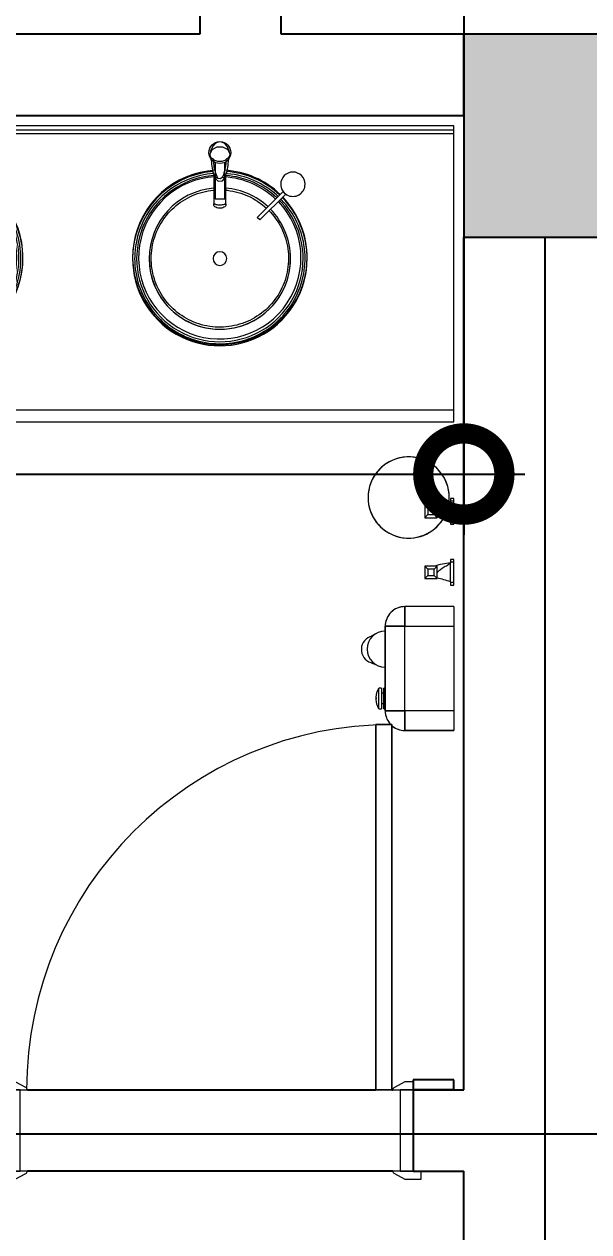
# Model space of a CAD drawing. Header units: metres. Extents: x 15.7 to 112.1, y 4.7 to 71.5.
# Drawn here: x 55.311 to 56.702, y 47.098 to 50.072 of the extents above; entities that cross this region are included whole.
import ezdxf

# ---------------------------------------------------------------- set-up
doc = ezdxf.new("R2010")
doc.units = ezdxf.units.M
doc.layers.get('0').update_dxf_attribs({"color": 3})
doc.layers.add('00', color=252, linetype='Continuous')
for name, color, linetype, lineweight in [('A-BERG', 1, 'Continuous', 9), ('A-DIM', 7, 'Continuous', 5), ('A-DOOR', 5, 'Continuous', 5), ('A-EQPM', 6, 'Continuous', 9), ('A-FIXT', 1, 'Continuous', 9), ('A-FURN', 1, 'Continuous', 9), ('M-EQPT', 1, 'Continuous', 9)]:
    doc.layers.add(name, color=color, linetype=linetype, lineweight=lineweight)
doc.styles.add('Calibri', font='calibri.ttf', dxfattribs={"height": 0.212639})
doc.dimstyles.new('ECG_Dimn-Detl-100', dxfattribs={"dimscale": 0.3048, "dimtxt": 0.25, "dimasz": 1.312336, "dimexe": 0.492126, "dimexo": 0.0625, "dimgap": 0, "dimtad": 1, "dimdec": 0, "dimlfac": 1000, "dimzin": 0, "dimdsep": 46, "dimtxsty": 'Calibri', "dimblk1": 'DOTSMALL', "dimblk2": 'DOTSMALL', "dimsah": 1, "dimcen": 0.09, "dimdle": 0.492126, "dimazin": 0, "dimtfac": 1, "dimtdec": 4, "dimtix": 1, "dimtmove": 0, "dimatfit": 3, "dimfxl": 0.492126, "dimfxlon": 1, "dimtvp": 1, "dimtolj": 1, "dimtzin": 0, "dimarcsym": 2})

# ---------------------------------------------------------------- blocks, each defined once
blk = doc.blocks.new('ECG_Sink with Soap Dispenser - H- HAND RINSE SET-2485049-GROUND FLOOR PLAN')
at = {"layer": 'A-FIXT'}
for p, q in [((0.1109, 0.3433), (0.1109, 0.3383)), ((0.1112, 0.3415), (0.1109, 0.3433)), ((0.1109, 0.3383), (0.1109, 0.2669)), ((0.1139, 0.3289), (0.1139, 0.2391)), ((0.1379, 0.3289), (0.1139, 0.3289)), ((0.1379, 0.2391), (0.1379, 0.3289)), ((0.1409, 0.3433), (0.1406, 0.3415)), ((0.1409, 0.3383), (0.1409, 0.3433)), ((0.1409, 0.2669), (0.1409, 0.3383)), ((0.1202, 0.2765), (0.1201, 0.2769)), ((0.1315, 0.2767), (0.1316, 0.2771)), ((0.1109, 0.2469), (0.1109, 0.2421)), ((0.1021, 0.2132), (0.1075, 0.2009)), ((0.1109, 0.233), (0.1108, 0.234)), ((0.1109, 0.2344), (0.1109, 0.2331)), ((0.1409, 0.2331), (0.1409, 0.2344)), ((0.141, 0.234), (0.141, 0.233)), ((0.1443, 0.2009), (0.1497, 0.2132))]:
    blk.add_line(p, q, dxfattribs=at)
at = {"layer": 'A-FIXT', "flags": 128}
for points in [[(0.3358, 0.4759), (0.3356, 0.4843), (0.3351, 0.4927), (0.3343, 0.501), (0.3331, 0.5093), (0.3316, 0.5176), (0.3298, 0.5258), (0.3276, 0.5339), (0.3251, 0.5419), (0.3223, 0.5498), (0.3192, 0.5576), (0.3158, 0.5653), (0.3121, 0.5728), (0.308, 0.5802), (0.3037, 0.5874), (0.2991, 0.5944), (0.2942, 0.6012), (0.2891, 0.6079), (0.2837, 0.6143), (0.278, 0.6205), (0.2721, 0.6264), (0.266, 0.6322), (0.2596, 0.6376), (0.253, 0.6429), (0.2463, 0.6478), (0.2393, 0.6525), (0.2321, 0.6569), (0.2248, 0.661), (0.2173, 0.6648), (0.2097, 0.6683), (0.202, 0.6715), (0.1941, 0.6744), (0.1861, 0.6769), (0.178, 0.6792), (0.1698, 0.6811), (0.1616, 0.6827), (0.1533, 0.684), (0.1449, 0.6849), (0.1366, 0.6855), (0.1282, 0.6857), (0.1198, 0.6857), (0.1114, 0.6853), (0.103, 0.6845), (0.0947, 0.6834), (0.0864, 0.682), (0.0782, 0.6803), (0.0701, 0.6782), (0.0621, 0.6758), (0.0541, 0.6731), (0.0463, 0.6701), (0.0386, 0.6667), (0.031, 0.6631), (0.0236, 0.6591), (0.0164, 0.6549), (0.0093, 0.6504), (0.0024, 0.6456), (-0.0043, 0.6405), (-0.0108, 0.6352), (-0.017, 0.6296), (-0.023, 0.6237), (-0.0288, 0.6177), (-0.0344, 0.6114), (-0.0397, 0.6048), (-0.0447, 0.5981), (-0.0494, 0.5912), (-0.0539, 0.5841), (-0.0581, 0.5768), (-0.062, 0.5694), (-0.0656, 0.5618), (-0.0689, 0.5541), (-0.0718, 0.5462), (-0.0745, 0.5382), (-0.0768, 0.5302), (-0.0788, 0.522), (-0.0805, 0.5138), (-0.0818, 0.5055), (-0.0829, 0.4972), (-0.0835, 0.4888), (-0.0839, 0.4804), (-0.0839, 0.4759)], [(-0.0431, 0.4759), (-0.043, 0.4827), (-0.0426, 0.4894), (-0.0419, 0.4961), (-0.041, 0.5028), (-0.0398, 0.5095), (-0.0383, 0.5161), (-0.0366, 0.5226), (-0.0346, 0.5291), (-0.0323, 0.5355), (-0.0298, 0.5417), (-0.027, 0.5479), (-0.024, 0.554), (-0.0208, 0.5599), (-0.0173, 0.5657), (-0.0136, 0.5714), (-0.0097, 0.5769), (-0.0055, 0.5822), (-0.0012, 0.5874), (0.0034, 0.5924), (0.0081, 0.5972), (0.0131, 0.6018), (0.0182, 0.6062), (0.0235, 0.6104), (0.029, 0.6144), (0.0346, 0.6182), (0.0403, 0.6217), (0.0462, 0.625), (0.0523, 0.6281), (0.0584, 0.6309), (0.0647, 0.6335), (0.071, 0.6358), (0.0774, 0.6379), (0.084, 0.6397), (0.0905, 0.6412), (0.0972, 0.6425), (0.1039, 0.6435), (0.1106, 0.6443), (0.1173, 0.6447), (0.1241, 0.645), (0.1308, 0.6449), (0.1376, 0.6446), (0.1443, 0.644), (0.151, 0.6431), (0.1577, 0.6419), (0.1643, 0.6405), (0.1709, 0.6389), (0.1774, 0.6369), (0.1838, 0.6348), (0.1901, 0.6323), (0.1963, 0.6296), (0.2024, 0.6267), (0.2083, 0.6235), (0.2142, 0.6201), (0.2199, 0.6165), (0.2254, 0.6126), (0.2308, 0.6085), (0.236, 0.6042), (0.2411, 0.5997), (0.2459, 0.595), (0.2506, 0.5901), (0.255, 0.585), (0.2593, 0.5798), (0.2634, 0.5743), (0.2672, 0.5688), (0.2708, 0.5631), (0.2741, 0.5572), (0.2773, 0.5512), (0.2802, 0.5451), (0.2828, 0.5389), (0.2852, 0.5325), (0.2873, 0.5261), (0.2892, 0.5196), (0.2908, 0.5131), (0.2922, 0.5064), (0.2933, 0.4998), (0.2941, 0.493), (0.2947, 0.4863), (0.2949, 0.4796), (0.295, 0.4759)], [(-0.0839, 0.4759), (-0.0838, 0.4675), (-0.0833, 0.4591), (-0.0824, 0.4508), (-0.0813, 0.4425), (-0.0798, 0.4342), (-0.0779, 0.426), (-0.0758, 0.4179), (-0.0733, 0.4099), (-0.0705, 0.402), (-0.0674, 0.3942), (-0.064, 0.3865), (-0.0602, 0.379), (-0.0562, 0.3716), (-0.0519, 0.3644), (-0.0473, 0.3574), (-0.0424, 0.3506), (-0.0373, 0.3439), (-0.0319, 0.3375), (-0.0262, 0.3313), (-0.0238, 0.3289)], [(0.0053, 0.3575), (0.0012, 0.3617), (-0.0032, 0.3668), (-0.0075, 0.372), (-0.0115, 0.3775), (-0.0154, 0.383), (-0.019, 0.3887), (-0.0223, 0.3946), (-0.0255, 0.4006), (-0.0283, 0.4067), (-0.031, 0.4129), (-0.0334, 0.4193), (-0.0355, 0.4257), (-0.0374, 0.4322), (-0.039, 0.4387), (-0.0404, 0.4454), (-0.0415, 0.452), (-0.0423, 0.4588), (-0.0428, 0.4655), (-0.0431, 0.4722), (-0.0431, 0.4759)], [(0.1409, 0.2666), (0.1488, 0.2673), (0.1571, 0.2684), (0.1654, 0.2698), (0.1736, 0.2715), (0.1817, 0.2736), (0.1898, 0.276), (0.1977, 0.2787), (0.2055, 0.2817), (0.2132, 0.2851), (0.2208, 0.2887), (0.2282, 0.2927), (0.2355, 0.2969), (0.2425, 0.3014), (0.2494, 0.3062), (0.2561, 0.3113), (0.2626, 0.3166), (0.2688, 0.3222), (0.2749, 0.3281), (0.2807, 0.3341), (0.2862, 0.3404), (0.2915, 0.347), (0.2965, 0.3537), (0.3013, 0.3606), (0.3057, 0.3677), (0.3099, 0.375), (0.3138, 0.3824), (0.3174, 0.39), (0.3207, 0.3977), (0.3236, 0.4056), (0.3263, 0.4136), (0.3286, 0.4216), (0.3306, 0.4298), (0.3323, 0.438), (0.3337, 0.4463), (0.3347, 0.4546), (0.3354, 0.463), (0.3357, 0.4714), (0.3358, 0.4759)], [(0.295, 0.4759), (0.2948, 0.4691), (0.2944, 0.4624), (0.2938, 0.4557), (0.2928, 0.449), (0.2916, 0.4423), (0.2901, 0.4357), (0.2884, 0.4292), (0.2864, 0.4227), (0.2841, 0.4163), (0.2816, 0.4101), (0.2789, 0.4039), (0.2759, 0.3978), (0.2726, 0.3919), (0.2692, 0.3861), (0.2654, 0.3804), (0.2615, 0.3749), (0.2574, 0.3696), (0.253, 0.3644), (0.2485, 0.3594), (0.2437, 0.3546), (0.2388, 0.35), (0.2336, 0.3456), (0.2283, 0.3414), (0.2229, 0.3374), (0.2173, 0.3336), (0.2115, 0.3301), (0.2056, 0.3268), (0.1996, 0.3237), (0.1934, 0.3209), (0.1872, 0.3183), (0.1808, 0.316), (0.1744, 0.3139), (0.1679, 0.3121), (0.1613, 0.3106), (0.1546, 0.3093), (0.148, 0.3083), (0.1412, 0.3075)], [(0.1111, 0.3075), (0.1075, 0.3078), (0.1008, 0.3087), (0.0941, 0.3099), (0.0875, 0.3113), (0.0809, 0.3129), (0.0745, 0.3149), (0.0681, 0.317), (0.0618, 0.3195), (0.0556, 0.3222), (0.0495, 0.3251), (0.0435, 0.3283), (0.0377, 0.3317), (0.032, 0.3353), (0.0264, 0.3392), (0.021, 0.3433), (0.0158, 0.3476), (0.0108, 0.3521)], [(0.1109, 0.3433), (0.1112, 0.3451), (0.1122, 0.3468), (0.1138, 0.3484), (0.1159, 0.3497), (0.1184, 0.3508), (0.1213, 0.3515), (0.1243, 0.3519), (0.1275, 0.3519), (0.1305, 0.3515), (0.1334, 0.3508), (0.1359, 0.3497), (0.138, 0.3484), (0.1396, 0.3468), (0.1406, 0.3451), (0.1409, 0.3433)], [(-0.0179, 0.3231), (-0.0142, 0.3196), (-0.0078, 0.3142), (-0.0012, 0.3089), (0.0056, 0.304), (0.0125, 0.2993), (0.0197, 0.2949), (0.027, 0.2908), (0.0345, 0.287), (0.0421, 0.2835), (0.0499, 0.2803), (0.0578, 0.2774), (0.0657, 0.2749), (0.0738, 0.2726), (0.082, 0.2707), (0.0902, 0.2691), (0.0985, 0.2678), (0.1069, 0.2669), (0.1109, 0.2666)], [(0.1147, 0.2788), (0.1128, 0.2743), (0.1111, 0.2698), (0.1095, 0.2652), (0.1082, 0.2606), (0.1071, 0.2559), (0.1063, 0.2512), (0.1056, 0.2465), (0.1051, 0.2417), (0.1049, 0.237), (0.1048, 0.234)], [(0.1108, 0.234), (0.111, 0.2385), (0.1113, 0.243), (0.1118, 0.2475), (0.1125, 0.252), (0.1134, 0.2564), (0.1145, 0.2608), (0.1158, 0.2651), (0.1173, 0.2695), (0.119, 0.2737), (0.1202, 0.2763)], [(0.1372, 0.2786), (0.1301, 0.2852), (0.1198, 0.2844), (0.1147, 0.2788)], [(0.1167, 0.2791), (0.116, 0.2792), (0.1155, 0.2792), (0.115, 0.2791), (0.1147, 0.2789), (0.1147, 0.2785)], [(0.1147, 0.2785), (0.1147, 0.2781), (0.115, 0.2777), (0.1155, 0.2772), (0.116, 0.2768), (0.1167, 0.2764), (0.1174, 0.2761), (0.1182, 0.2759), (0.1188, 0.2758), (0.1194, 0.2758), (0.1198, 0.276)], [(0.1202, 0.2763), (0.1243, 0.2797), (0.1301, 0.2785), (0.1316, 0.2764)], [(0.1316, 0.2764), (0.1334, 0.2722), (0.1351, 0.2679), (0.1365, 0.2636), (0.1377, 0.2592), (0.1388, 0.2548), (0.1396, 0.2504), (0.1403, 0.2459), (0.1407, 0.2414), (0.1409, 0.2369), (0.141, 0.234)], [(0.1372, 0.2784), (0.1371, 0.278), (0.1368, 0.2776), (0.1364, 0.2771), (0.1358, 0.2767), (0.1351, 0.2764), (0.1344, 0.2761), (0.1337, 0.2759), (0.133, 0.2759), (0.1324, 0.2759), (0.1319, 0.2761)], [(0.1351, 0.2791), (0.1358, 0.2792), (0.1364, 0.2791), (0.1368, 0.279), (0.1371, 0.2787), (0.1372, 0.2784)], [(0.147, 0.234), (0.1469, 0.2388), (0.1465, 0.2436), (0.146, 0.2483), (0.1452, 0.2531), (0.1443, 0.2577), (0.1431, 0.2624), (0.1417, 0.267), (0.1401, 0.2716), (0.1383, 0.2761), (0.1372, 0.2787)], [(0.1066, 0.2302), (0.1024, 0.2249), (0.1009, 0.2188)], [(0.1009, 0.2188), (0.1057, 0.2082), (0.1182, 0.2016), (0.1336, 0.2016), (0.1461, 0.2082), (0.1509, 0.2188)], [(0.1048, 0.234), (0.105, 0.2293), (0.105, 0.2282)], [(0.1413, 0.2329), (0.1314, 0.2363), (0.1205, 0.2363), (0.1105, 0.2329)], [(0.1509, 0.2188), (0.1494, 0.225), (0.1453, 0.2302)], [(0.1468, 0.2282), (0.147, 0.233), (0.147, 0.234)]]:
    blk.add_lwpolyline(points, dxfattribs=at)
at = {"layer": 'A-FIXT'}
blk.add_circle((0.1259, 0.2149), 0.027, dxfattribs=at)
for centre, radius, start, end in [((0.1259, 0.4759), 0.215, 360, 180), ((0.1259, 0.4732), 0.215, 273.1996, 223.8806), ((0.1259, 0.4759), 0.205, 360, 180), ((0.1261, 0.474), 0.2, 273.395, 223.7966), ((0.1259, 0.4759), 0.1741, 360, 180), ((0.1259, 0.4759), 0.1741, 0, 180), ((0.1259, 0.4758), 0.0168, 90, 270), ((0.1259, 0.4758), 0.0168, 270, 90), ((0.1259, 0.4759), 0.215, 180, 224.4833), ((0.1259, 0.4759), 0.205, 180, 224.4677), ((0.1259, 0.4759), 0.1741, 180, 224.3904), ((0.1259, 0.4759), 0.1741, 180, 224.3904), ((0.1259, 0.4759), 0.205, 274.193, 360), ((0.1259, 0.4759), 0.1741, 274.9944, 360), ((0.1259, 0.4759), 0.1741, 274.9944, 360), ((0.1259, 0.4759), 0.215, 274.3633, 360), ((0.1265, 0.4745), 0.2, 226.3752, 266.3808), ((0.1259, 0.4759), 0.1741, 227.0757, 265.0557), ((0.1259, 0.4759), 0.1741, 227.0757, 265.0557), ((0.1259, 0.4732), 0.215, 226.2792, 266.8004), ((0.1259, 0.4759), 0.215, 226.7205, 265.7381), ((0.1259, 0.4759), 0.205, 226.7936, 265.8367), ((0.1259, 0.2088), 0.02, 194.9661, 346.6223)]:
    blk.add_arc(centre, radius, start, end, dxfattribs=at)
for points, knots in [([(0.1409, 0.3383), (0.1409, 0.3387), (0.1407, 0.3394), (0.1397, 0.3405), (0.1381, 0.3415), (0.1353, 0.3427), (0.1307, 0.3436), (0.1246, 0.3439), (0.1189, 0.3433), (0.1153, 0.3422), (0.1133, 0.3413), (0.1124, 0.3407), (0.1117, 0.3401), (0.1111, 0.3393), (0.1109, 0.3386), (0.1109, 0.3383)], [0, 0, 0, 0, 0.066667, 0.133333, 0.2, 0.266667, 0.4, 0.533333, 0.65, 0.766667, 0.825, 0.854167, 0.883333, 0.941667, 1, 1, 1, 1]), ([(0.1105, 0.2329), (0.1104, 0.2327), (0.1103, 0.2322), (0.1102, 0.2318), (0.11, 0.2315), (0.1099, 0.2313), (0.1099, 0.2311), (0.1097, 0.2309), (0.1096, 0.2307), (0.1095, 0.2305), (0.1094, 0.2304), (0.1092, 0.2302), (0.1091, 0.23), (0.1089, 0.2299), (0.1087, 0.2298), (0.1085, 0.2296), (0.1083, 0.2296), (0.1081, 0.2295), (0.1079, 0.2295), (0.1076, 0.2295), (0.1072, 0.2296), (0.1069, 0.2298), (0.1067, 0.23), (0.1066, 0.2302)], [0, 0, 0, 0, 0.142857, 0.214286, 0.25, 0.285714, 0.321429, 0.357143, 0.392857, 0.428571, 0.464286, 0.5, 0.535714, 0.571429, 0.607143, 0.642857, 0.678571, 0.714286, 0.75, 0.785714, 0.857143, 0.928571, 1, 1, 1, 1]), ([(0.1453, 0.2302), (0.1452, 0.23), (0.1449, 0.2298), (0.1446, 0.2296), (0.1442, 0.2295), (0.1439, 0.2295), (0.1437, 0.2295), (0.1435, 0.2296), (0.1433, 0.2296), (0.1431, 0.2297), (0.1429, 0.2299), (0.1428, 0.23), (0.1426, 0.2302), (0.1424, 0.2304), (0.1423, 0.2305), (0.1422, 0.2307), (0.1421, 0.2309), (0.142, 0.2311), (0.1419, 0.2313), (0.1418, 0.2315), (0.1417, 0.2318), (0.1415, 0.2322), (0.1414, 0.2327), (0.1413, 0.2329)], [0, 0, 0, 0, 0.071429, 0.142857, 0.214286, 0.25, 0.285714, 0.321429, 0.357143, 0.392857, 0.419643, 0.446429, 0.5, 0.535714, 0.571429, 0.607143, 0.642857, 0.678571, 0.714286, 0.75, 0.785714, 0.857143, 1, 1, 1, 1])]:
    blk.add_open_spline(points, degree=3, knots=knots, dxfattribs=at)
blk = doc.blocks.new('Soap Dispenser1 - G-Soap Dispenser 2-2485012-GROUND FLOOR PLAN')
at = {"layer": 'A-FURN'}
for p, q in [((0.0277, 0.3784), (-0.0362, 0.3146)), ((-0.0298, 0.3082), (0.0341, 0.3721)), ((0.0277, 0.3784), (0.0341, 0.3721))]:
    blk.add_line(p, q, dxfattribs=at)
for start, end in [(360, 180), (180, 360)]:
    blk.add_arc((-0.054, 0.2904), 0.03, start, end, dxfattribs=at)
blk.add_open_spline([(-0.0344, 0.3131), (-0.0346, 0.3133), (-0.035, 0.3136), (-0.0355, 0.314), (-0.036, 0.3144), (-0.0362, 0.3145), (-0.0362, 0.3146)], degree=3, knots=[0.6666667, 0.6666667, 0.6666667, 0.6666667, 0.7222222, 0.7916667, 0.8611111, 1, 1, 1, 1], dxfattribs=at)
blk.add_open_spline([(-0.0298, 0.3082), (-0.0298, 0.3082), (-0.0299, 0.3082), (-0.03, 0.3084), (-0.0302, 0.3087), (-0.0305, 0.309), (-0.0308, 0.3095), (-0.0311, 0.3098), (-0.0312, 0.31)], degree=3, dxfattribs=at)
blk = doc.blocks.new('ECG_Sink with Soap Dispenser - H- HAND RINSE SET-V51-GROUND FLOOR PLAN')
at = {"layer": 'A-FIXT'}
for p, q in [((0.1109, 0.3433), (0.1109, 0.3383)), ((0.1112, 0.3415), (0.1109, 0.3433)), ((0.1109, 0.3383), (0.1109, 0.2669)), ((0.1139, 0.3289), (0.1139, 0.2391)), ((0.1379, 0.3289), (0.1139, 0.3289)), ((0.1379, 0.2391), (0.1379, 0.3289)), ((0.1409, 0.3433), (0.1406, 0.3415)), ((0.1409, 0.3383), (0.1409, 0.3433)), ((0.1409, 0.2669), (0.1409, 0.3383)), ((0.1202, 0.2765), (0.1201, 0.2769)), ((0.1315, 0.2767), (0.1316, 0.2771)), ((0.1109, 0.2469), (0.1109, 0.2421)), ((0.1021, 0.2132), (0.1075, 0.2009)), ((0.1109, 0.233), (0.1108, 0.234)), ((0.1109, 0.2344), (0.1109, 0.2331)), ((0.1409, 0.2331), (0.1409, 0.2344)), ((0.141, 0.234), (0.141, 0.233)), ((0.1443, 0.2009), (0.1497, 0.2132))]:
    blk.add_line(p, q, dxfattribs=at)
at = {"layer": 'A-FIXT', "flags": 128}
for points in [[(0.3358, 0.4759), (0.3356, 0.4843), (0.3351, 0.4927), (0.3343, 0.501), (0.3331, 0.5093), (0.3316, 0.5176), (0.3298, 0.5258), (0.3276, 0.5339), (0.3251, 0.5419), (0.3223, 0.5498), (0.3192, 0.5576), (0.3158, 0.5653), (0.3121, 0.5728), (0.308, 0.5802), (0.3037, 0.5874), (0.2991, 0.5944), (0.2942, 0.6012), (0.2891, 0.6079), (0.2837, 0.6143), (0.278, 0.6205), (0.2721, 0.6264), (0.266, 0.6322), (0.2596, 0.6376), (0.253, 0.6429), (0.2463, 0.6478), (0.2393, 0.6525), (0.2321, 0.6569), (0.2248, 0.661), (0.2173, 0.6648), (0.2097, 0.6683), (0.202, 0.6715), (0.1941, 0.6744), (0.1861, 0.6769), (0.178, 0.6792), (0.1698, 0.6811), (0.1616, 0.6827), (0.1533, 0.684), (0.1449, 0.6849), (0.1366, 0.6855), (0.1282, 0.6857), (0.1198, 0.6857), (0.1114, 0.6853), (0.103, 0.6845), (0.0947, 0.6834), (0.0864, 0.682), (0.0782, 0.6803), (0.0701, 0.6782), (0.0621, 0.6758), (0.0541, 0.6731), (0.0463, 0.6701), (0.0386, 0.6667), (0.031, 0.6631), (0.0236, 0.6591), (0.0164, 0.6549), (0.0093, 0.6504), (0.0024, 0.6456), (-0.0043, 0.6405), (-0.0108, 0.6352), (-0.017, 0.6296), (-0.023, 0.6237), (-0.0288, 0.6177), (-0.0344, 0.6114), (-0.0397, 0.6048), (-0.0447, 0.5981), (-0.0494, 0.5912), (-0.0539, 0.5841), (-0.0581, 0.5768), (-0.062, 0.5694), (-0.0656, 0.5618), (-0.0689, 0.5541), (-0.0718, 0.5462), (-0.0745, 0.5382), (-0.0768, 0.5302), (-0.0788, 0.522), (-0.0805, 0.5138), (-0.0818, 0.5055), (-0.0829, 0.4972), (-0.0835, 0.4888), (-0.0839, 0.4804), (-0.0839, 0.4759)], [(-0.0431, 0.4759), (-0.043, 0.4827), (-0.0426, 0.4894), (-0.0419, 0.4961), (-0.041, 0.5028), (-0.0398, 0.5095), (-0.0383, 0.5161), (-0.0366, 0.5226), (-0.0346, 0.5291), (-0.0323, 0.5355), (-0.0298, 0.5417), (-0.027, 0.5479), (-0.024, 0.554), (-0.0208, 0.5599), (-0.0173, 0.5657), (-0.0136, 0.5714), (-0.0097, 0.5769), (-0.0055, 0.5822), (-0.0012, 0.5874), (0.0034, 0.5924), (0.0081, 0.5972), (0.0131, 0.6018), (0.0182, 0.6062), (0.0235, 0.6104), (0.029, 0.6144), (0.0346, 0.6182), (0.0403, 0.6217), (0.0462, 0.625), (0.0523, 0.6281), (0.0584, 0.6309), (0.0647, 0.6335), (0.071, 0.6358), (0.0774, 0.6379), (0.084, 0.6397), (0.0905, 0.6412), (0.0972, 0.6425), (0.1039, 0.6435), (0.1106, 0.6443), (0.1173, 0.6447), (0.1241, 0.645), (0.1308, 0.6449), (0.1376, 0.6446), (0.1443, 0.644), (0.151, 0.6431), (0.1577, 0.6419), (0.1643, 0.6405), (0.1709, 0.6389), (0.1774, 0.6369), (0.1838, 0.6348), (0.1901, 0.6323), (0.1963, 0.6296), (0.2024, 0.6267), (0.2083, 0.6235), (0.2142, 0.6201), (0.2199, 0.6165), (0.2254, 0.6126), (0.2308, 0.6085), (0.236, 0.6042), (0.2411, 0.5997), (0.2459, 0.595), (0.2506, 0.5901), (0.255, 0.585), (0.2593, 0.5798), (0.2634, 0.5743), (0.2672, 0.5688), (0.2708, 0.5631), (0.2741, 0.5572), (0.2773, 0.5512), (0.2802, 0.5451), (0.2828, 0.5389), (0.2852, 0.5325), (0.2873, 0.5261), (0.2892, 0.5196), (0.2908, 0.5131), (0.2922, 0.5064), (0.2933, 0.4998), (0.2941, 0.493), (0.2947, 0.4863), (0.2949, 0.4796), (0.295, 0.4759)], [(-0.0839, 0.4759), (-0.0838, 0.4675), (-0.0833, 0.4591), (-0.0824, 0.4508), (-0.0813, 0.4425), (-0.0798, 0.4342), (-0.0779, 0.426), (-0.0758, 0.4179), (-0.0733, 0.4099), (-0.0705, 0.402), (-0.0674, 0.3942), (-0.064, 0.3865), (-0.0602, 0.379), (-0.0562, 0.3716), (-0.0519, 0.3644), (-0.0473, 0.3574), (-0.0424, 0.3506), (-0.0373, 0.3439), (-0.0319, 0.3375), (-0.0262, 0.3313), (-0.0238, 0.3289)], [(0.0053, 0.3575), (0.0012, 0.3617), (-0.0032, 0.3668), (-0.0075, 0.372), (-0.0115, 0.3775), (-0.0154, 0.383), (-0.019, 0.3887), (-0.0223, 0.3946), (-0.0255, 0.4006), (-0.0283, 0.4067), (-0.031, 0.4129), (-0.0334, 0.4193), (-0.0355, 0.4257), (-0.0374, 0.4322), (-0.039, 0.4387), (-0.0404, 0.4454), (-0.0415, 0.452), (-0.0423, 0.4588), (-0.0428, 0.4655), (-0.0431, 0.4722), (-0.0431, 0.4759)], [(0.1409, 0.2666), (0.1488, 0.2673), (0.1571, 0.2684), (0.1654, 0.2698), (0.1736, 0.2715), (0.1817, 0.2736), (0.1898, 0.276), (0.1977, 0.2787), (0.2055, 0.2817), (0.2132, 0.2851), (0.2208, 0.2887), (0.2282, 0.2927), (0.2355, 0.2969), (0.2425, 0.3014), (0.2494, 0.3062), (0.2561, 0.3113), (0.2626, 0.3166), (0.2688, 0.3222), (0.2749, 0.3281), (0.2807, 0.3341), (0.2862, 0.3404), (0.2915, 0.347), (0.2965, 0.3537), (0.3013, 0.3606), (0.3057, 0.3677), (0.3099, 0.375), (0.3138, 0.3824), (0.3174, 0.39), (0.3207, 0.3977), (0.3236, 0.4056), (0.3263, 0.4136), (0.3286, 0.4216), (0.3306, 0.4298), (0.3323, 0.438), (0.3337, 0.4463), (0.3347, 0.4546), (0.3354, 0.463), (0.3357, 0.4714), (0.3358, 0.4759)], [(0.295, 0.4759), (0.2948, 0.4691), (0.2944, 0.4624), (0.2938, 0.4557), (0.2928, 0.449), (0.2916, 0.4423), (0.2901, 0.4357), (0.2884, 0.4292), (0.2864, 0.4227), (0.2841, 0.4163), (0.2816, 0.4101), (0.2789, 0.4039), (0.2759, 0.3978), (0.2726, 0.3919), (0.2692, 0.3861), (0.2654, 0.3804), (0.2615, 0.3749), (0.2574, 0.3696), (0.253, 0.3644), (0.2485, 0.3594), (0.2437, 0.3546), (0.2388, 0.35), (0.2336, 0.3456), (0.2283, 0.3414), (0.2229, 0.3374), (0.2173, 0.3336), (0.2115, 0.3301), (0.2056, 0.3268), (0.1996, 0.3237), (0.1934, 0.3209), (0.1872, 0.3183), (0.1808, 0.316), (0.1744, 0.3139), (0.1679, 0.3121), (0.1613, 0.3106), (0.1546, 0.3093), (0.148, 0.3083), (0.1412, 0.3075)], [(0.1111, 0.3075), (0.1075, 0.3078), (0.1008, 0.3087), (0.0941, 0.3099), (0.0875, 0.3113), (0.0809, 0.3129), (0.0745, 0.3149), (0.0681, 0.317), (0.0618, 0.3195), (0.0556, 0.3222), (0.0495, 0.3251), (0.0435, 0.3283), (0.0377, 0.3317), (0.032, 0.3353), (0.0264, 0.3392), (0.021, 0.3433), (0.0158, 0.3476), (0.0108, 0.3521)], [(0.1109, 0.3433), (0.1112, 0.3451), (0.1122, 0.3468), (0.1138, 0.3484), (0.1159, 0.3497), (0.1184, 0.3508), (0.1213, 0.3515), (0.1243, 0.3519), (0.1275, 0.3519), (0.1305, 0.3515), (0.1334, 0.3508), (0.1359, 0.3497), (0.138, 0.3484), (0.1396, 0.3468), (0.1406, 0.3451), (0.1409, 0.3433)], [(-0.0179, 0.3231), (-0.0142, 0.3196), (-0.0078, 0.3142), (-0.0012, 0.3089), (0.0056, 0.304), (0.0125, 0.2993), (0.0197, 0.2949), (0.027, 0.2908), (0.0345, 0.287), (0.0421, 0.2835), (0.0499, 0.2803), (0.0578, 0.2774), (0.0657, 0.2749), (0.0738, 0.2726), (0.082, 0.2707), (0.0902, 0.2691), (0.0985, 0.2678), (0.1069, 0.2669), (0.1109, 0.2666)], [(0.1147, 0.2788), (0.1128, 0.2743), (0.1111, 0.2698), (0.1095, 0.2652), (0.1082, 0.2606), (0.1071, 0.2559), (0.1063, 0.2512), (0.1056, 0.2465), (0.1051, 0.2417), (0.1049, 0.237), (0.1048, 0.234)], [(0.1108, 0.234), (0.111, 0.2385), (0.1113, 0.243), (0.1118, 0.2475), (0.1125, 0.252), (0.1134, 0.2564), (0.1145, 0.2608), (0.1158, 0.2651), (0.1173, 0.2695), (0.119, 0.2737), (0.1202, 0.2763)], [(0.1372, 0.2786), (0.1301, 0.2852), (0.1198, 0.2844), (0.1147, 0.2788)], [(0.1167, 0.2791), (0.116, 0.2792), (0.1155, 0.2792), (0.115, 0.2791), (0.1147, 0.2789), (0.1147, 0.2785)], [(0.1147, 0.2785), (0.1147, 0.2781), (0.115, 0.2777), (0.1155, 0.2772), (0.116, 0.2768), (0.1167, 0.2764), (0.1174, 0.2761), (0.1182, 0.2759), (0.1188, 0.2758), (0.1194, 0.2758), (0.1198, 0.276)], [(0.1202, 0.2763), (0.1243, 0.2797), (0.1301, 0.2785), (0.1316, 0.2764)], [(0.1316, 0.2764), (0.1334, 0.2722), (0.1351, 0.2679), (0.1365, 0.2636), (0.1377, 0.2592), (0.1388, 0.2548), (0.1396, 0.2504), (0.1403, 0.2459), (0.1407, 0.2414), (0.1409, 0.2369), (0.141, 0.234)], [(0.1372, 0.2784), (0.1371, 0.278), (0.1368, 0.2776), (0.1364, 0.2771), (0.1358, 0.2767), (0.1351, 0.2764), (0.1344, 0.2761), (0.1337, 0.2759), (0.133, 0.2759), (0.1324, 0.2759), (0.1319, 0.2761)], [(0.1351, 0.2791), (0.1358, 0.2792), (0.1364, 0.2791), (0.1368, 0.279), (0.1371, 0.2787), (0.1372, 0.2784)], [(0.147, 0.234), (0.1469, 0.2388), (0.1465, 0.2436), (0.146, 0.2483), (0.1452, 0.2531), (0.1443, 0.2577), (0.1431, 0.2624), (0.1417, 0.267), (0.1401, 0.2716), (0.1383, 0.2761), (0.1372, 0.2787)], [(0.1066, 0.2302), (0.1024, 0.2249), (0.1009, 0.2188)], [(0.1009, 0.2188), (0.1057, 0.2082), (0.1182, 0.2016), (0.1336, 0.2016), (0.1461, 0.2082), (0.1509, 0.2188)], [(0.1048, 0.234), (0.105, 0.2293), (0.105, 0.2282)], [(0.1413, 0.2329), (0.1314, 0.2363), (0.1205, 0.2363), (0.1105, 0.2329)], [(0.1509, 0.2188), (0.1494, 0.225), (0.1453, 0.2302)], [(0.1468, 0.2282), (0.147, 0.233), (0.147, 0.234)]]:
    blk.add_lwpolyline(points, dxfattribs=at)
at = {"layer": 'A-FIXT'}
blk.add_circle((0.1259, 0.2149), 0.027, dxfattribs=at)
for centre, radius, start, end in [((0.1259, 0.4759), 0.215, 360, 180), ((0.1259, 0.4732), 0.215, 273.1996, 223.8806), ((0.1259, 0.4759), 0.205, 360, 180), ((0.1261, 0.474), 0.2, 273.395, 223.7966), ((0.1259, 0.4759), 0.1741, 360, 180), ((0.1259, 0.4759), 0.1741, 0, 180), ((0.1259, 0.4758), 0.0168, 90, 270), ((0.1259, 0.4758), 0.0168, 270, 90), ((0.1259, 0.4759), 0.215, 180, 224.4833), ((0.1259, 0.4759), 0.205, 180, 224.4677), ((0.1259, 0.4759), 0.1741, 180, 224.3904), ((0.1259, 0.4759), 0.1741, 180, 224.3904), ((0.1259, 0.4759), 0.205, 274.193, 360), ((0.1259, 0.4759), 0.1741, 274.9944, 360), ((0.1259, 0.4759), 0.1741, 274.9944, 360), ((0.1259, 0.4759), 0.215, 274.3633, 360), ((0.1265, 0.4745), 0.2, 226.3752, 266.3808), ((0.1259, 0.4759), 0.1741, 227.0757, 265.0557), ((0.1259, 0.4759), 0.1741, 227.0757, 265.0557), ((0.1259, 0.4732), 0.215, 226.2792, 266.8004), ((0.1259, 0.4759), 0.215, 226.7205, 265.7381), ((0.1259, 0.4759), 0.205, 226.7936, 265.8367), ((0.1259, 0.2088), 0.02, 194.9661, 269.9487), ((0.1259, 0.2088), 0.02, 270, 346.6223)]:
    blk.add_arc(centre, radius, start, end, dxfattribs=at)
for points, knots in [([(0.1409, 0.3383), (0.1409, 0.3387), (0.1407, 0.3394), (0.1397, 0.3405), (0.1381, 0.3415), (0.1353, 0.3427), (0.1307, 0.3436), (0.1246, 0.3439), (0.1189, 0.3433), (0.1153, 0.3422), (0.1133, 0.3413), (0.1124, 0.3407), (0.1117, 0.3401), (0.1111, 0.3393), (0.1109, 0.3386), (0.1109, 0.3383)], [0, 0, 0, 0, 0.066667, 0.133333, 0.2, 0.266667, 0.4, 0.533333, 0.65, 0.766667, 0.825, 0.854167, 0.883333, 0.941667, 1, 1, 1, 1]), ([(0.1105, 0.2329), (0.1104, 0.2327), (0.1103, 0.2322), (0.1102, 0.2318), (0.11, 0.2315), (0.1099, 0.2313), (0.1099, 0.2311), (0.1097, 0.2309), (0.1096, 0.2307), (0.1095, 0.2305), (0.1094, 0.2304), (0.1092, 0.2302), (0.1091, 0.23), (0.1089, 0.2299), (0.1087, 0.2298), (0.1085, 0.2296), (0.1083, 0.2296), (0.1081, 0.2295), (0.1079, 0.2295), (0.1076, 0.2295), (0.1072, 0.2296), (0.1069, 0.2298), (0.1067, 0.23), (0.1066, 0.2302)], [0, 0, 0, 0, 0.142857, 0.214286, 0.25, 0.285714, 0.321429, 0.357143, 0.392857, 0.428571, 0.464286, 0.5, 0.535714, 0.571429, 0.607143, 0.642857, 0.678571, 0.714286, 0.75, 0.785714, 0.857143, 0.928571, 1, 1, 1, 1]), ([(0.1453, 0.2302), (0.1452, 0.23), (0.1449, 0.2298), (0.1446, 0.2296), (0.1442, 0.2295), (0.1439, 0.2295), (0.1437, 0.2295), (0.1435, 0.2296), (0.1433, 0.2296), (0.1431, 0.2297), (0.1429, 0.2299), (0.1428, 0.23), (0.1426, 0.2302), (0.1424, 0.2304), (0.1423, 0.2305), (0.1422, 0.2307), (0.1421, 0.2309), (0.142, 0.2311), (0.1419, 0.2313), (0.1418, 0.2315), (0.1417, 0.2318), (0.1415, 0.2322), (0.1414, 0.2327), (0.1413, 0.2329)], [0, 0, 0, 0, 0.071429, 0.142857, 0.214286, 0.25, 0.285714, 0.321429, 0.357143, 0.392857, 0.419643, 0.446429, 0.5, 0.535714, 0.571429, 0.607143, 0.642857, 0.678571, 0.714286, 0.75, 0.785714, 0.857143, 1, 1, 1, 1])]:
    blk.add_open_spline(points, degree=3, knots=knots, dxfattribs=at)
blk = doc.blocks.new('ECG_Counter Top-02 - 600mm x 2400mm Long-2745693-GROUND FLOOR PLAN')
at = {"layer": 'A-FURN'}
for p, q in [((2.0789, 0.7416), (-1.1161, 0.7416)), ((-1.1161, 0.7416), (-1.1161, 0.0125)), ((2.0789, 0.0225), (2.0789, 0.7416)), ((2.0789, 0.7125), (-1.1161, 0.7125)), ((-1.1161, 0.7125), (-1.1161, 0.0125)), ((2.0789, 0.0225), (2.0789, 0.7125)), ((2.0789, 0.0315), (-1.1161, 0.0315))]:
    blk.add_line(p, q, dxfattribs=at)
blk = doc.blocks.new('MIRROR - MIRROR - 3195 X 1500-2738522-GROUND FLOOR PLAN')
at = {"layer": 'A-BERG'}
for p, q in [((1.5975, 0), (-1.5975, 0)), ((-1.5975, 0), (-1.5975, -0.01)), ((1.5975, -0.01), (1.5975, 0)), ((-1.5975, -0.01), (1.5975, -0.01))]:
    blk.add_line(p, q, dxfattribs=at)
blk = doc.blocks.new('ECG_Trash Pin - Toilet and bath accessories-V58-GROUND FLOOR PLAN')
at = {"layer": 'A-EQPM'}
for start, end in [(360, 180), (360, 328.1422), (180, 328.4905), (353.2313, 360), (353.021, 360)]:
    blk.add_arc((0, 0), 0.1, start, end, dxfattribs=at)
blk = doc.blocks.new('ECG_Hand-Dryer - Toilet and bath accessories-V59-GROUND FLOOR PLAN')
at = {"layer": 'M-EQPT'}
for p, q in [((0.0273, 0.2792), (0.022, 0.2665)), ((0.0981, 0.2691), (0.0913, 0.2823)), ((-0.0916, 0.2448), (-0.0916, 0.1968)), ((-0.0916, 0.1968), (-0.0916, 0.2448)), ((-0.0916, 0.2448), (0.1173, 0.2448)), ((0.1173, 0.2448), (-0.0916, 0.2448)), ((-0.0861, 0.2607), (-0.0861, 0.2543)), ((-0.0861, 0.2607), (-0.0816, 0.2607)), ((-0.0353, 0.2543), (-0.0861, 0.2543)), ((-0.0861, 0.248), (-0.0861, 0.2448)), ((-0.0861, 0.248), (-0.0353, 0.248)), ((-0.0853, 0.248), (-0.0861, 0.248)), ((-0.0833, 0.2607), (-0.0813, 0.2607)), ((-0.0814, 0.2607), (-0.0686, 0.2607)), ((-0.0734, 0.2543), (-0.0734, 0.248)), ((-0.0673, 0.2607), (-0.0541, 0.2607)), ((-0.0541, 0.2607), (-0.0529, 0.2607)), ((-0.0523, 0.2607), (-0.04, 0.2607)), ((-0.048, 0.248), (-0.048, 0.2543)), ((-0.0398, 0.2607), (-0.0353, 0.2607)), ((-0.0353, 0.248), (-0.0362, 0.248)), ((-0.0353, 0.2543), (-0.0353, 0.2607)), ((-0.0353, 0.2448), (-0.0353, 0.248)), ((0.1173, 0.1968), (0.1173, 0.2448)), ((0.1173, 0.2448), (0.1173, 0.1968)), ((-0.1304, 0.1968), (-0.1395, 0.1968)), ((-0.1395, 0.1968), (-0.1395, 0.0762)), ((-0.1395, 0.1968), (-0.1188, 0.1968)), ((-0.1395, 0.0762), (-0.1395, 0.1968)), ((-0.1188, 0.1968), (-0.1304, 0.1968)), ((-0.1056, 0.1968), (-0.1188, 0.1968)), ((-0.1188, 0.1968), (-0.1056, 0.1968)), ((-0.0916, 0.1968), (-0.1056, 0.1968)), ((-0.1056, 0.1968), (-0.0916, 0.1968)), ((-0.0916, 0.1968), (0.1173, 0.1968)), ((-0.0916, 0.1968), (0.1173, 0.1968)), ((-0.0916, 0.0762), (-0.0916, 0.1968)), ((0.1314, 0.1968), (0.1173, 0.1968)), ((0.1173, 0.1968), (0.1314, 0.1968)), ((0.1173, 0.1968), (0.1173, 0.0762)), ((0.1446, 0.1968), (0.1314, 0.1968)), ((0.1314, 0.1968), (0.1446, 0.1968)), ((0.1562, 0.1968), (0.1446, 0.1968)), ((0.1446, 0.1968), (0.1653, 0.1968)), ((0.1653, 0.1968), (0.1562, 0.1968)), ((0.1653, 0.0762), (0.1653, 0.1968)), ((0.1653, 0.0762), (0.1653, 0.1968)), ((-0.0916, 0.0762), (-0.1395, 0.0762)), ((0.1173, 0.0762), (-0.0916, 0.0762)), ((0.1653, 0.0762), (0.1173, 0.0762))]:
    blk.add_line(p, q, dxfattribs=at)
at = {"layer": 'M-EQPT', "flags": 128}
for points in [[(-0.0861, 0.2607), (-0.0844, 0.2616), (-0.0827, 0.2625), (-0.0809, 0.2633), (-0.0791, 0.264), (-0.0773, 0.2646), (-0.0754, 0.2652), (-0.0736, 0.2657), (-0.0717, 0.2661), (-0.0698, 0.2664), (-0.0678, 0.2667), (-0.0659, 0.2669), (-0.064, 0.267), (-0.0621, 0.267)], [(-0.0621, 0.267), (-0.0621, 0.267), (-0.0621, 0.267), (-0.0621, 0.267), (-0.0621, 0.267), (-0.0621, 0.267), (-0.0621, 0.267), (-0.062, 0.267), (-0.062, 0.267), (-0.062, 0.267), (-0.062, 0.267), (-0.062, 0.267), (-0.0619, 0.267), (-0.0619, 0.267), (-0.0619, 0.267), (-0.0618, 0.267), (-0.0618, 0.267), (-0.0618, 0.267), (-0.0617, 0.267), (-0.0617, 0.267), (-0.0616, 0.267), (-0.0616, 0.267), (-0.0616, 0.267), (-0.0615, 0.267), (-0.0615, 0.267), (-0.0614, 0.267), (-0.0614, 0.267), (-0.0613, 0.267), (-0.0613, 0.267), (-0.0612, 0.267), (-0.0612, 0.267), (-0.0611, 0.267), (-0.0611, 0.267), (-0.061, 0.267), (-0.061, 0.267), (-0.0609, 0.267), (-0.0608, 0.267), (-0.0608, 0.267), (-0.0607, 0.267), (-0.0607, 0.267), (-0.0606, 0.267), (-0.0606, 0.267), (-0.0605, 0.267), (-0.0605, 0.267), (-0.0604, 0.267), (-0.0603, 0.267), (-0.0603, 0.267), (-0.0602, 0.267), (-0.0602, 0.267), (-0.0601, 0.267), (-0.0601, 0.267), (-0.06, 0.267), (-0.06, 0.267), (-0.0599, 0.267), (-0.0599, 0.267), (-0.0599, 0.267), (-0.0598, 0.267), (-0.0598, 0.267), (-0.0597, 0.267), (-0.0597, 0.267), (-0.0597, 0.267), (-0.0596, 0.267), (-0.0596, 0.267), (-0.0596, 0.267), (-0.0595, 0.267), (-0.0595, 0.267), (-0.0595, 0.267), (-0.0594, 0.267), (-0.0594, 0.267), (-0.0594, 0.267), (-0.0594, 0.267), (-0.0594, 0.267), (-0.0594, 0.267), (-0.0593, 0.267), (-0.0593, 0.267), (-0.0593, 0.267), (-0.0593, 0.267)], [(-0.0593, 0.267), (-0.0593, 0.267), (-0.0593, 0.267), (-0.0593, 0.267), (-0.0594, 0.267), (-0.0594, 0.267), (-0.0594, 0.267), (-0.0594, 0.267), (-0.0594, 0.267), (-0.0594, 0.267), (-0.0595, 0.267), (-0.0595, 0.267), (-0.0595, 0.267), (-0.0595, 0.267), (-0.0596, 0.267), (-0.0596, 0.267), (-0.0596, 0.267), (-0.0597, 0.267), (-0.0597, 0.267), (-0.0597, 0.267), (-0.0598, 0.267), (-0.0598, 0.267), (-0.0599, 0.267), (-0.0599, 0.267), (-0.06, 0.267), (-0.06, 0.267), (-0.0601, 0.267), (-0.0601, 0.267), (-0.0602, 0.267), (-0.0602, 0.267), (-0.0603, 0.267), (-0.0603, 0.267), (-0.0604, 0.267), (-0.0604, 0.267), (-0.0605, 0.267), (-0.0605, 0.267), (-0.0606, 0.267), (-0.0606, 0.267), (-0.0607, 0.267), (-0.0608, 0.267), (-0.0608, 0.267), (-0.0609, 0.267), (-0.0609, 0.267), (-0.061, 0.267), (-0.061, 0.267), (-0.0611, 0.267), (-0.0611, 0.267), (-0.0612, 0.267), (-0.0612, 0.267), (-0.0613, 0.267), (-0.0613, 0.267), (-0.0614, 0.267), (-0.0614, 0.267), (-0.0615, 0.267), (-0.0615, 0.267), (-0.0616, 0.267), (-0.0616, 0.267), (-0.0617, 0.267), (-0.0617, 0.267), (-0.0617, 0.267), (-0.0618, 0.267), (-0.0618, 0.267), (-0.0618, 0.267), (-0.0619, 0.267), (-0.0619, 0.267), (-0.0619, 0.267), (-0.062, 0.267), (-0.062, 0.267), (-0.062, 0.267), (-0.062, 0.267), (-0.062, 0.267), (-0.0621, 0.267), (-0.0621, 0.267), (-0.0621, 0.267), (-0.0621, 0.267), (-0.0621, 0.267), (-0.0621, 0.267)], [(-0.0593, 0.267), (-0.0574, 0.267), (-0.0555, 0.2669), (-0.0535, 0.2667), (-0.0516, 0.2664), (-0.0497, 0.2661), (-0.0478, 0.2657), (-0.0459, 0.2652), (-0.0441, 0.2646), (-0.0423, 0.2639), (-0.0405, 0.2632), (-0.0387, 0.2624), (-0.037, 0.2616), (-0.0353, 0.2607)]]:
    blk.add_lwpolyline(points, dxfattribs=at)
at = {"layer": 'M-EQPT'}
for centre, radius, start, end in [((0.0598, 0.2697), 0.0339, 21.9539, 172.0657), ((0.0608, 0.2448), 0.0445, 0, 180), ((0.0608, 0.2448), 0.0445, 360, 180), ((-0.0916, 0.1968), 0.048, 90, 134.2482), ((-0.0916, 0.1968), 0.048, 114.9713, 134.2149), ((-0.0916, 0.1968), 0.048, 90, 110.0287), ((0.1173, 0.1968), 0.048, 0, 90), ((0.1173, 0.1968), 0.048, 69.9713, 90), ((0.1173, 0.1968), 0.048, 24.9713, 65.0287), ((-0.0916, 0.1968), 0.048, 138.7011, 180), ((-0.0916, 0.1968), 0.048, 159.9713, 180), ((-0.0916, 0.1968), 0.048, 138.8651, 155.0287), ((0.1173, 0.1968), 0.048, 360, 20.0287)]:
    blk.add_arc(centre, radius, start, end, dxfattribs=at)
blk = doc.blocks.new('Bath_Accessory- CLOTH_HOOK - Brilliance Polished Nickel-2666588-GROUND FLOOR PLAN')
at = {"layer": 'A-BERG'}
for p, q in [((58.7689, 40.5291), (58.761, 40.5291)), ((58.761, 40.5291), (58.761, 40.5205)), ((58.7689, 40.5227), (58.761, 40.5227)), ((58.761, 40.4742), (58.761, 40.5205)), ((58.7689, 40.4656), (58.7689, 40.5291)), ((58.6975, 40.5128), (58.7053, 40.505)), ((58.7225, 40.5128), (58.6975, 40.5128)), ((58.6975, 40.5128), (58.6975, 40.4818)), ((58.6975, 40.4818), (58.7053, 40.4897)), ((58.7206, 40.505), (58.7053, 40.505)), ((58.7053, 40.505), (58.7053, 40.4897)), ((58.7053, 40.4897), (58.7206, 40.4897)), ((58.7206, 40.505), (58.7284, 40.5128)), ((58.7206, 40.4897), (58.7206, 40.505)), ((58.7284, 40.4818), (58.7206, 40.4897)), ((58.7284, 40.5128), (58.7225, 40.5128)), ((58.7284, 40.4829), (58.7284, 40.5128)), ((58.6975, 40.4818), (58.7284, 40.4818)), ((58.7284, 40.4818), (58.7284, 40.4829)), ((58.761, 40.4742), (58.761, 40.4656)), ((58.7689, 40.4719), (58.761, 40.4719)), ((58.761, 40.4656), (58.7689, 40.4656))]:
    blk.add_line(p, q, dxfattribs=at)
for centre, radius, start, end in [((58.7833, 40.3085), 0.2132, 96.0045, 106.5632), ((58.662, 40.1697), 0.3202, 71.9839, 78.0161)]:
    blk.add_arc(centre, radius, start, end, dxfattribs=at)
blk.add_open_spline([(58.761, 40.5205), (58.7601, 40.5195), (58.7579, 40.5174), (58.7535, 40.5143), (58.7483, 40.5113), (58.7414, 40.5072), (58.7335, 40.5021), (58.7295, 40.498), (58.7284, 40.496)], degree=3, knots=[0, 0, 0, 0, 0.125, 0.25, 0.375, 0.5, 0.75, 1, 1, 1, 1], dxfattribs=at)
blk = doc.blocks.new('ECG_ Door-Single Leaf-Gnrc - 1000x2200 mm-V61-GROUND FLOOR PLAN')
at = {"layer": 'A-DOOR'}
for p, q in [((0.408, 1), (0.408, 0.1)), ((0.448, 1), (0.408, 1)), ((0.408, 0.1), (0.408, 1)), ((0.408, 1), (0.448, 1)), ((0.448, 0.1), (0.448, 1)), ((0.448, 1), (0.448, 0.1)), ((-0.48, 0.12), (-0.5, 0.12)), ((-0.454, 0.106), (-0.48, 0.12)), ((0.48, 0.12), (0.454, 0.106)), ((0.5, 0.12), (0.48, 0.12)), ((-0.5, 0.1), (-0.45, 0.1)), ((-0.468, 0.1), (-0.5, 0.1)), ((-0.468, -0.1), (-0.468, 0.1)), ((0.408, 0.1), (0.448, 0.1)), ((0.448, 0.1), (0.408, 0.1)), ((0.45, 0.1), (0.5, 0.1)), ((0.468, 0.1), (0.468, -0.1)), ((0.5, 0.1), (0.468, 0.1)), ((-0.52, -0.1), (-0.52, -0.12)), ((-0.45, -0.1), (-0.5, -0.1)), ((-0.5, -0.1), (-0.468, -0.1)), ((-0.48, -0.12), (-0.454, -0.106)), ((0.5, -0.1), (0.45, -0.1)), ((0.454, -0.106), (0.48, -0.12)), ((0.468, -0.1), (0.5, -0.1)), ((0.52, -0.12), (0.52, -0.1)), ((-0.52, -0.12), (-0.48, -0.12)), ((0.48, -0.12), (0.52, -0.12))]:
    blk.add_line(p, q, dxfattribs=at)
for centre, radius, start, end in [((0.448, 0.1), 0.9, 90, 180), ((-0.458, 0.099), 0.00806, 7.125, 60.2551), ((0.458, 0.099), 0.00806, 119.7449, 172.875), ((-0.458, -0.099), 0.00806, 299.7449, 352.875), ((0.458, -0.099), 0.00806, 187.125, 240.2551)]:
    blk.add_arc(centre, radius, start, end, dxfattribs=at)
blk = doc.blocks.new('_DotSmall')
at = {"color": 0, "linetype": 'ByBlock', "const_width": 0.5}
blk.add_lwpolyline([(-0.0625, 0, 1), (0.0625, 0, 1)], format="xyb", close=True, dxfattribs=at)

msp = doc.modelspace()

# ---------------------------------------------------------------- hatches: boundary and pattern name
at = {"layer": '00'}
msp.add_hatch(color=256, dxfattribs=at).paths.add_polyline_path([(56.5939, 49.5473), (57.2939, 49.5473), (57.2939, 50.0473), (56.3939, 50.0473), (56.3939, 49.5473), (56.459, 49.5473)], flags=0)

# ---------------------------------------------------------------- linework, layer by layer
msp.add_lwpolyline([(58.3248, 47.3385), (51.1751, 47.3385, -0.416258), (51.1251, 47.3889), (51.1365, 49.0193)], format="xyb")
for p, q in [((55.9439, 50.0473), (55.9439, 54.6473)), ((55.7439, 50.1473), (55.7439, 50.0473)), ((55.7439, 50.0473), (50.7939, 50.0473)), ((56.3939, 50.0473), (55.9439, 50.0473)), ((56.3939, 49.8473), (56.3939, 50.0473)), ((57.2939, 50.0473), (56.3939, 50.0473)), ((56.3939, 50.0473), (56.3939, 49.5473)), ((53.1439, 49.8473), (56.3939, 49.8473)), ((56.3939, 47.4473), (56.3939, 49.5473)), ((56.3939, 49.5473), (56.5939, 49.5473)), ((56.5939, 45.3973), (56.5939, 49.5473)), ((56.5939, 49.5473), (57.2939, 49.5473)), ((55.3189, 47.4473), (56.1769, 47.4473)), ((55.3189, 47.4473), (56.1769, 47.4473)), ((56.2169, 47.4473), (56.2189, 47.4473)), ((56.2169, 47.4473), (56.2189, 47.4473)), ((56.3689, 47.4723), (56.2689, 47.4723)), ((56.2689, 47.4723), (56.2689, 47.4473)), ((56.2689, 47.4473), (56.2689, 47.2473)), ((56.3689, 47.4473), (56.2689, 47.4473)), ((56.2689, 47.4473), (56.3939, 47.4473)), ((56.3689, 47.4473), (56.3689, 47.4723)), ((56.2189, 47.2473), (55.3189, 47.2473)), ((56.2189, 47.2473), (55.3189, 47.2473)), ((56.2689, 47.2473), (56.3939, 47.2473)), ((56.3939, 45.1973), (56.3939, 47.2473))]:
    msp.add_line(p, q, dxfattribs=at)

# ---------------------------------------------------------------- block references
for name, p in [('MIRROR - MIRROR - 3195 X 1500-2738522-GROUND FLOOR PLAN', (54.7714, 49.8223)), ('ECG_Trash Pin - Toilet and bath accessories-V58-GROUND FLOOR PLAN', (56.258, 48.9064)), ('Bath_Accessory- CLOTH_HOOK - Brilliance Polished Nickel-2666588-GROUND FLOOR PLAN', (-2.4, 8.3749)), ('Bath_Accessory- CLOTH_HOOK - Brilliance Polished Nickel-2666588-GROUND FLOOR PLAN', (-2.4, 8.2249)), ('ECG_ Door-Single Leaf-Gnrc - 1000x2200 mm-V61-GROUND FLOOR PLAN', (55.7689, 47.3473))]:
    msp.add_blockref(name, p, dxfattribs=at)
for name, p, rotation in [('ECG_Counter Top-02 - 600mm x 2400mm Long-2745693-GROUND FLOOR PLAN', (55.2534, 49.8348), 180), ('ECG_Sink with Soap Dispenser - H- HAND RINSE SET-V51-GROUND FLOOR PLAN', (55.2189, 49.9709), 180), ('ECG_Sink with Soap Dispenser - H- HAND RINSE SET-2485049-GROUND FLOOR PLAN', (55.9189, 49.9709), 180), ('Soap Dispenser1 - G-Soap Dispenser 2-2485012-GROUND FLOOR PLAN', (55.9189, 49.9684), 180), ('ECG_Hand-Dryer - Toilet and bath accessories-V59-GROUND FLOOR PLAN', (56.4451, 48.4723), 89.99999999999991)]:
    msp.add_blockref(name, p, dxfattribs=dict(at, rotation=rotation))

# ---------------------------------------------------------------- dimensions: what is measured, and where the dimension line sits
at = {"layer": 'A-DIM'}
msp.add_linear_dim(base=(56.3939, 48.9643), p1=(50.7939, 49.1143), p2=(56.3939, 49.1143), dimstyle='ECG_Dimn-Detl-100', override={"dimpost": '<>', "dimfxl": 5.6}, dxfattribs=at).render()

doc.saveas('drawing.dxf')
